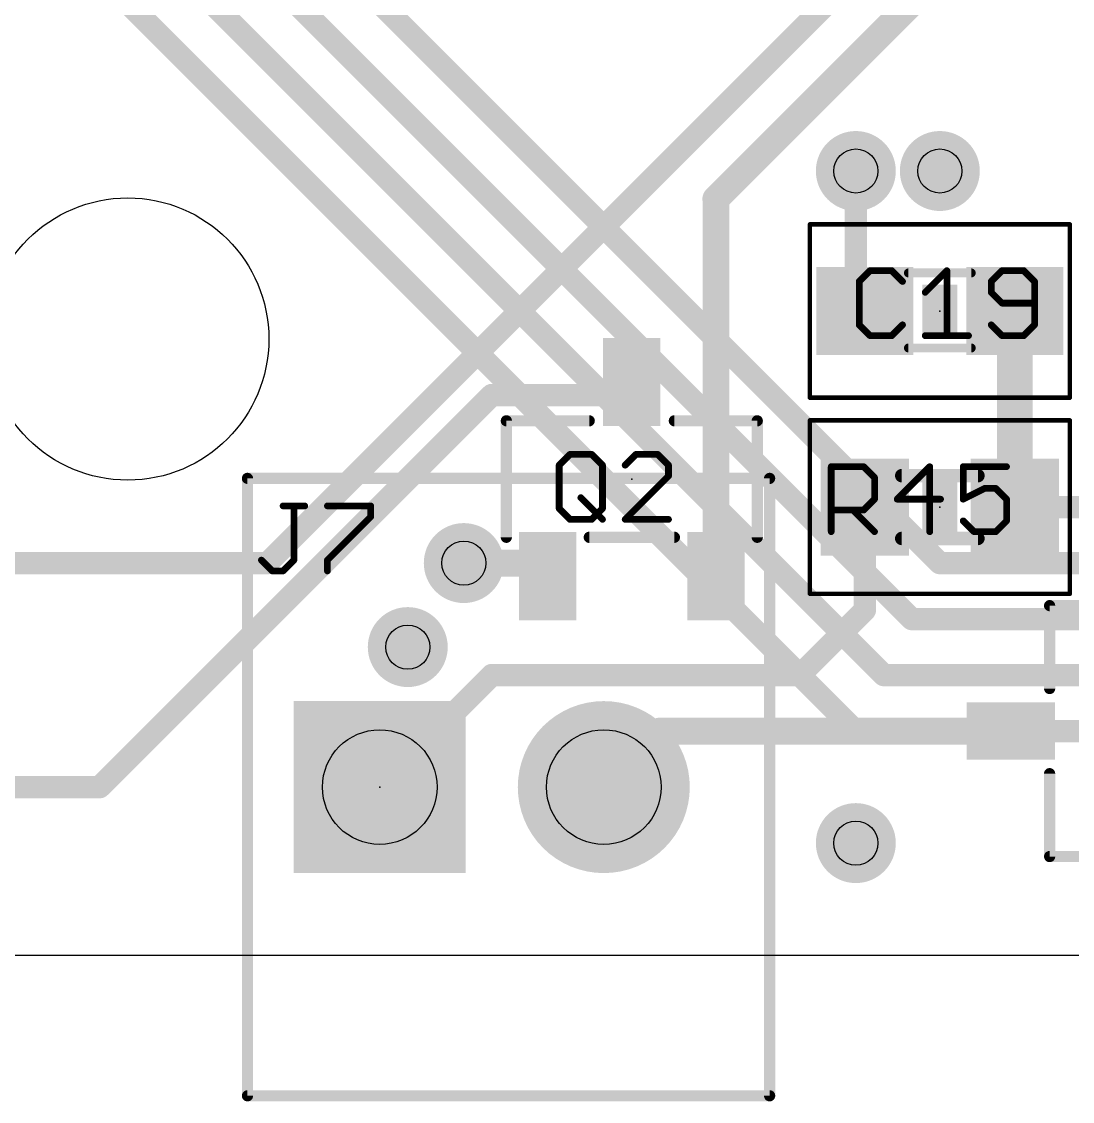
# Model space of a CAD drawing. Extents: x -0.04 to 2.7, y -0.07 to 2.5.
# Drawn here: x 0.5026 to 0.9717, y -0.0653 to 0.4167 of the extents above; entities that cross this region are included whole.
import ezdxf

# ---------------------------------------------------------------- set-up
doc = ezdxf.new("R2010")
doc.units = 0
for name, color, linetype in [('1', 22, 'CONTINUOUS'), ('16', 175, 'CONTINUOUS'), ('17', 82, 'CONTINUOUS'), ('18', 82, 'CONTINUOUS'), ('20', 7, 'CONTINUOUS'), ('21', 253, 'CONTINUOUS'), ('22', 253, 'CONTINUOUS'), ('23', 7, 'CONTINUOUS'), ('24', 7, 'CONTINUOUS'), ('25', 253, 'CONTINUOUS'), ('32', 253, 'CONTINUOUS'), ('36', 253, 'CONTINUOUS'), ('40', 175, 'CONTINUOUS'), ('44', 253, 'CONTINUOUS'), ('52', 253, 'CONTINUOUS')]:
    doc.layers.add(name, color=color, linetype=linetype)

# ---------------------------------------------------------------- blocks, each defined once
blk = doc.blocks.new('RECT')
blk.add_solid([(-0.5, -0.5), (0.5, -0.5), (-0.5, 0.5), (0.5, 0.5)])
blk = doc.blocks.new('SQUAREP')
blk.add_solid([(-0.5, -0.5), (0.5, -0.5), (-0.5, 0.5), (0.5, 0.5)])
blk = doc.blocks.new('ROUNDP')
at = {"const_width": 0.5}
blk.add_lwpolyline([(0, -0.25, 1), (0, 0.25, 1), (0, -0.25)], format="xyb", dxfattribs=at)
blk = doc.blocks.new('ROUNDV')
at = {"const_width": 0.5}
blk.add_lwpolyline([(0, -0.25, 1), (0, 0.25, 1), (0, -0.25)], format="xyb", dxfattribs=at)

msp = doc.modelspace()

# ---------------------------------------------------------------- linework, layer by layer
at = {"layer": '1', "const_width": 0.01}
for points in [[(0.9125, 0.175), (0.5875, 0.5)], [(0.575, 0.475), (0.9, 0.15)], [(0.8875, 0.125), (0.5625, 0.45)], [(0.875, 0.1), (0.55, 0.425)], [(0.9125, 0.175), (1.925, 0.175)], [(0.9, 0.15), (2.0375, 0.15)], [(2.125, 0.125), (0.8875, 0.125)], [(2.1875, 0.1), (0.875, 0.1)]]:
    msp.add_lwpolyline(points, dxfattribs=at)
at = {"layer": '1', "const_width": 0.005}
for points in [[(0.9125, 0.1775, 1), (0.9125, 0.1725)], [(0.910732, 0.173232, 1), (0.914268, 0.176768)], [(0.9, 0.1525, 1), (0.9, 0.1475)], [(0.898232, 0.148232, 1), (0.901768, 0.151768)], [(0.8875, 0.1275, 1), (0.8875, 0.1225)], [(0.885732, 0.123232, 1), (0.889268, 0.126768)], [(0.875, 0.1025, 1), (0.875, 0.0975)], [(0.873232, 0.098232, 1), (0.876768, 0.101768)]]:
    msp.add_lwpolyline(points, format="xyb", dxfattribs=at)
at = {"layer": '16'}
for points, const_width in [([(0.9875, 0.55), (0.6125, 0.175)], 0.01), ([(0.8125, 0.3375), (1, 0.525)], 0.012), ([(0.875, 0.279035), (0.875, 0.35)], 0.01), ([(0.812598, 0.337402), (0.812598, 0.169193)], 0.012), ([(0.8125, 0.3375), (0.812598, 0.337402)], 0.01), ([(0.945965, 0.2875), (0.945965, 0.2)], 0.016), ([(0.879035, 0.2875), (0.875, 0.279035)], 0.01), ([(0.775, 0.255807), (0.769193, 0.25)], 0.01), ([(0.7125, 0.25), (0.5375, 0.075)], 0.01), ([(0.769193, 0.25), (0.7125, 0.25)], 0.01), ([(0.879035, 0.154035), (0.879035, 0.2)], 0.01), ([(0.95, 0.2), (0.945965, 0.2)], 0.012), ([(0.9875, 0.2), (0.945965, 0.2)], 0.01), ([(0.4875, 0.175), (0.6125, 0.175)], 0.01), ([(0.730709, 0.175), (0.7, 0.175)], 0.012), ([(0.737402, 0.169193), (0.730709, 0.175)], 0.012), ([(0.85, 0.125), (0.879035, 0.154035)], 0.01), ([(0.6625, 0.075), (0.7125, 0.125)], 0.01), ([(0.7125, 0.125), (0.85, 0.125)], 0.01), ([(0.7875, 0.1), (0.7625, 0.075)], 0.012), ([(0.944193, 0.1), (0.7875, 0.1)], 0.012), ([(0.5375, 0.075), (0.4125, 0.075)], 0.01)]:
    msp.add_lwpolyline(points, dxfattribs=dict(at, const_width=const_width))
for points, const_width in [([(0.8775, 0.35, 1), (0.8725, 0.35)], 0.005), ([(0.810379, 0.339621, 1), (0.814621, 0.335379)], 0.006), ([(0.815598, 0.337402, 1), (0.809598, 0.337402)], 0.006), ([(0.814268, 0.339268, 1), (0.810732, 0.335732)], 0.005), ([(0.810831, 0.335634, 1), (0.814366, 0.339169)], 0.005), ([(0.949965, 0.2875, 1), (0.941965, 0.2875)], 0.008), ([(0.881292, 0.286424, 1), (0.876779, 0.288576)], 0.005), ([(0.872743, 0.280111, 1), (0.877257, 0.27796)], 0.005), ([(0.8725, 0.279035, 1), (0.8775, 0.279035)], 0.005), ([(0.776768, 0.254039, 1), (0.773232, 0.257575)], 0.005), ([(0.7125, 0.2525, 1), (0.7125, 0.2475)], 0.005), ([(0.714268, 0.248232, 1), (0.710732, 0.251768)], 0.005), ([(0.767425, 0.251768, 1), (0.770961, 0.248232)], 0.005), ([(0.769193, 0.2475, 1), (0.769193, 0.2525)], 0.005), ([(0.881535, 0.2, 1), (0.876535, 0.2)], 0.005), ([(0.941965, 0.2, 1), (0.949965, 0.2)], 0.008), ([(0.945965, 0.203, 1), (0.945965, 0.197)], 0.006), ([(0.945965, 0.2025, 1), (0.945965, 0.1975)], 0.005), ([(0.95, 0.197, 1), (0.95, 0.203)], 0.006), ([(0.610732, 0.176768, 1), (0.614268, 0.173232)], 0.005), ([(0.6125, 0.1725, 1), (0.6125, 0.1775)], 0.005), ([(0.7, 0.178, 1), (0.7, 0.172)], 0.006), ([(0.732675, 0.177266, 1), (0.728743, 0.172734)], 0.006), ([(0.730709, 0.172, 1), (0.730709, 0.178)], 0.006), ([(0.735436, 0.166927, 1), (0.739368, 0.171459)], 0.006), ([(0.809598, 0.169193, 1), (0.815598, 0.169193)], 0.006), ([(0.876535, 0.154035, 1), (0.881535, 0.154035)], 0.005), ([(0.880803, 0.152268, 1), (0.877268, 0.155803)], 0.005), ([(0.7125, 0.1275, 1), (0.7125, 0.1225)], 0.005), ([(0.714268, 0.123232, 1), (0.710732, 0.126768)], 0.005), ([(0.848232, 0.126768, 1), (0.851768, 0.123232)], 0.005), ([(0.85, 0.1225, 1), (0.85, 0.1275)], 0.005), ([(0.7875, 0.103, 1), (0.7875, 0.097)], 0.006), ([(0.789621, 0.097879, 1), (0.785379, 0.102121)], 0.006), ([(0.944193, 0.097, 1), (0.944193, 0.103)], 0.006), ([(0.535732, 0.076768, 1), (0.539268, 0.073232)], 0.005), ([(0.5375, 0.0725, 1), (0.5375, 0.0775)], 0.005), ([(0.660732, 0.076768, 1), (0.664268, 0.073232)], 0.005), ([(0.760379, 0.077121, 1), (0.764621, 0.072879)], 0.006)]:
    msp.add_lwpolyline(points, format="xyb", dxfattribs=dict(at, const_width=const_width))
at = {"layer": '20'}
msp.add_line((0, 0), (2.7, 0), dxfattribs=at)
msp.add_circle((0.55, 0.275), 0.062992, dxfattribs=at)
at = {"layer": '21', "const_width": 0.005}
for points in [[(0.603445, 0.212795), (0.836516, 0.212795)], [(0.603445, -0.062795), (0.603445, 0.212795)], [(0.836516, 0.212795), (0.836516, -0.062795)], [(0.836516, -0.062795), (0.603445, -0.062795)]]:
    msp.add_lwpolyline(points, dxfattribs=at)
at = {"layer": '21', "const_width": 0.0025}
for points in [[(0.603445, 0.214045, 1), (0.603445, 0.211545)], [(0.604695, 0.212795, 1), (0.602195, 0.212795)], [(0.837766, 0.212795, 1), (0.835266, 0.212795)], [(0.836516, 0.211545, 1), (0.836516, 0.214045)], [(0.603445, -0.061545, 1), (0.603445, -0.064045)], [(0.602195, -0.062795, 1), (0.604695, -0.062795)], [(0.835266, -0.062795, 1), (0.837766, -0.062795)], [(0.836516, -0.064045, 1), (0.836516, -0.061545)]]:
    msp.add_lwpolyline(points, format="xyb", dxfattribs=at)
at = {"layer": '22', "const_width": 0.005}
for points in [[(0.756, 0.2385), (0.719, 0.2385)], [(0.719, 0.2385), (0.719, 0.1865)], [(0.794, 0.2385), (0.831, 0.2385)], [(0.831, 0.2385), (0.831, 0.1865)], [(0.756, 0.1865), (0.794, 0.1865)], [(0.9615, 0.119), (0.9615, 0.156)], [(0.9615, 0.156), (1.0135, 0.156)], [(0.9615, 0.081), (0.9615, 0.044)], [(0.9615, 0.044), (1.0135, 0.044)]]:
    msp.add_lwpolyline(points, dxfattribs=at)
at = {"layer": '22', "const_width": 0.0025}
for points in [[(0.719, 0.23975, 1), (0.719, 0.23725)], [(0.72025, 0.2385, 1), (0.71775, 0.2385)], [(0.756, 0.23725, 1), (0.756, 0.23975)], [(0.794, 0.23975, 1), (0.794, 0.23725)], [(0.83225, 0.2385, 1), (0.82975, 0.2385)], [(0.831, 0.23725, 1), (0.831, 0.23975)], [(0.756, 0.18775, 1), (0.756, 0.18525)], [(0.794, 0.18525, 1), (0.794, 0.18775)], [(0.71775, 0.1865, 1), (0.72025, 0.1865)], [(0.82975, 0.1865, 1), (0.83225, 0.1865)], [(0.96275, 0.156, 1), (0.96025, 0.156)], [(0.9615, 0.15725, 1), (0.9615, 0.15475)], [(0.96025, 0.119, 1), (0.96275, 0.119)], [(0.96275, 0.081, 1), (0.96025, 0.081)], [(0.9615, 0.04525, 1), (0.9615, 0.04275)], [(0.96025, 0.044, 1), (0.96275, 0.044)]]:
    msp.add_lwpolyline(points, format="xyb", dxfattribs=at)
at = {"layer": '23'}
msp.add_point((0.6625, 0.075), dxfattribs=at)
at = {"layer": '24'}
for p in [(0.9125, 0.2875), (0.775, 0.2125), (0.9125, 0.2)]:
    msp.add_point(p, dxfattribs=at)
at = {"layer": '25', "const_width": 0.003}
for points in [[(0.881337, 0.305525), (0.8765, 0.300687)], [(0.891012, 0.305525), (0.881337, 0.305525)], [(0.89585, 0.300687), (0.891012, 0.305525)], [(0.905965, 0.29585), (0.91564, 0.305525)], [(0.91564, 0.305525), (0.91564, 0.2765)], [(0.940268, 0.305525), (0.93543, 0.300687)], [(0.949943, 0.305525), (0.940268, 0.305525)], [(0.95478, 0.300687), (0.949943, 0.305525)], [(0.8765, 0.300687), (0.8765, 0.281337)], [(0.93543, 0.300687), (0.93543, 0.29585)], [(0.95478, 0.281337), (0.95478, 0.300687)], [(0.93543, 0.29585), (0.940268, 0.291012)], [(0.940268, 0.291012), (0.95478, 0.291012)], [(0.8765, 0.281337), (0.881337, 0.2765)], [(0.891012, 0.2765), (0.89585, 0.281337)], [(0.93543, 0.281337), (0.940268, 0.2765)], [(0.949943, 0.2765), (0.95478, 0.281337)], [(0.881337, 0.2765), (0.891012, 0.2765)], [(0.905965, 0.2765), (0.925315, 0.2765)], [(0.940268, 0.2765), (0.949943, 0.2765)], [(0.74257, 0.218687), (0.747407, 0.223525)], [(0.747407, 0.223525), (0.757082, 0.223525)], [(0.757082, 0.223525), (0.761919, 0.218687)], [(0.776872, 0.223525), (0.772035, 0.218687)], [(0.786547, 0.223525), (0.776872, 0.223525)], [(0.791385, 0.218687), (0.786547, 0.223525)], [(0.74257, 0.199337), (0.74257, 0.218687)], [(0.761919, 0.218687), (0.761919, 0.199337)], [(0.791385, 0.21385), (0.791385, 0.218687)], [(0.864, 0.189), (0.864, 0.218025)], [(0.864, 0.218025), (0.878512, 0.218025)], [(0.878512, 0.218025), (0.88335, 0.213187)], [(0.907977, 0.218025), (0.893465, 0.203512)], [(0.907977, 0.189), (0.907977, 0.218025)], [(0.94228, 0.218025), (0.92293, 0.218025)], [(0.92293, 0.218025), (0.92293, 0.203512)], [(0.772035, 0.1945), (0.791385, 0.21385)], [(0.88335, 0.213187), (0.88335, 0.203512)], [(0.92293, 0.203512), (0.932605, 0.20835)], [(0.932605, 0.20835), (0.937443, 0.20835)], [(0.937443, 0.20835), (0.94228, 0.203512)], [(0.752244, 0.204175), (0.761919, 0.1945)], [(0.88335, 0.203512), (0.878512, 0.198675)], [(0.893465, 0.203512), (0.912815, 0.203512)], [(0.94228, 0.203512), (0.94228, 0.193837)], [(0.619344, 0.200505), (0.629019, 0.200505)], [(0.624182, 0.176318), (0.624182, 0.200505)], [(0.639134, 0.200505), (0.658484, 0.200505)], [(0.658484, 0.200505), (0.658484, 0.195668)], [(0.747407, 0.1945), (0.74257, 0.199337)], [(0.761919, 0.199337), (0.757082, 0.1945)], [(0.878512, 0.198675), (0.864, 0.198675)], [(0.873675, 0.198675), (0.88335, 0.189)], [(0.658484, 0.195668), (0.639134, 0.176318)], [(0.757082, 0.1945), (0.747407, 0.1945)], [(0.791385, 0.1945), (0.772035, 0.1945)], [(0.927768, 0.189), (0.92293, 0.193837)], [(0.94228, 0.193837), (0.937443, 0.189)], [(0.937443, 0.189), (0.927768, 0.189)], [(0.609669, 0.176318), (0.614507, 0.17148)], [(0.619344, 0.17148), (0.624182, 0.176318)], [(0.639134, 0.176318), (0.639134, 0.17148)], [(0.614507, 0.17148), (0.619344, 0.17148)]]:
    msp.add_lwpolyline(points, dxfattribs=at)
at = {"layer": '25', "const_width": 0.0015}
for points in [[(0.881337, 0.306275, 1), (0.881337, 0.304775)], [(0.881868, 0.304994, 1), (0.880807, 0.306055)], [(0.891543, 0.306055, 1), (0.890482, 0.304994)], [(0.891012, 0.304775, 1), (0.891012, 0.306275)], [(0.91639, 0.305525, 1), (0.91489, 0.305525)], [(0.91617, 0.304994, 1), (0.91511, 0.306055)], [(0.940268, 0.306275, 1), (0.940268, 0.304775)], [(0.940798, 0.304994, 1), (0.939737, 0.306055)], [(0.950473, 0.306055, 1), (0.949412, 0.304994)], [(0.949943, 0.304775, 1), (0.949943, 0.306275)], [(0.87725, 0.300687, 1), (0.87575, 0.300687)], [(0.87597, 0.301218, 1), (0.87703, 0.300157)], [(0.895319, 0.300157, 1), (0.89638, 0.301218)], [(0.93618, 0.300687, 1), (0.93468, 0.300687)], [(0.9349, 0.301218, 1), (0.935961, 0.300157)], [(0.95553, 0.300687, 1), (0.95403, 0.300687)], [(0.95425, 0.300157, 1), (0.95531, 0.301218)], [(0.905435, 0.29638, 1), (0.906496, 0.295319)], [(0.935961, 0.29638, 1), (0.9349, 0.295319)], [(0.93468, 0.29585, 1), (0.93618, 0.29585)], [(0.940268, 0.291762, 1), (0.940268, 0.290262)], [(0.939737, 0.290482, 1), (0.940798, 0.291543)], [(0.95478, 0.290262, 1), (0.95478, 0.291762)], [(0.87703, 0.281868, 1), (0.87597, 0.280807)], [(0.87575, 0.281337, 1), (0.87725, 0.281337)], [(0.89638, 0.280807, 1), (0.895319, 0.281868)], [(0.935961, 0.281868, 1), (0.9349, 0.280807)], [(0.95403, 0.281337, 1), (0.95553, 0.281337)], [(0.95531, 0.280807, 1), (0.95425, 0.281868)], [(0.881337, 0.27725, 1), (0.881337, 0.27575)], [(0.880807, 0.27597, 1), (0.881868, 0.27703)], [(0.890482, 0.27703, 1), (0.891543, 0.27597)], [(0.891012, 0.27575, 1), (0.891012, 0.27725)], [(0.905965, 0.27725, 1), (0.905965, 0.27575)], [(0.91489, 0.2765, 1), (0.91639, 0.2765)], [(0.925315, 0.27575, 1), (0.925315, 0.27725)], [(0.940268, 0.27725, 1), (0.940268, 0.27575)], [(0.939737, 0.27597, 1), (0.940798, 0.27703)], [(0.949412, 0.27703, 1), (0.950473, 0.27597)], [(0.949943, 0.27575, 1), (0.949943, 0.27725)], [(0.747407, 0.224275, 1), (0.747407, 0.222775)], [(0.747937, 0.222994, 1), (0.746877, 0.224055)], [(0.757612, 0.224055, 1), (0.756552, 0.222994)], [(0.757082, 0.222775, 1), (0.757082, 0.224275)], [(0.776872, 0.224275, 1), (0.776872, 0.222775)], [(0.777403, 0.222994, 1), (0.776342, 0.224055)], [(0.787077, 0.224055, 1), (0.786017, 0.222994)], [(0.786547, 0.222775, 1), (0.786547, 0.224275)], [(0.742039, 0.219218, 1), (0.7431, 0.218157)], [(0.74332, 0.218687, 1), (0.74182, 0.218687)], [(0.762669, 0.218687, 1), (0.761169, 0.218687)], [(0.761389, 0.218157, 1), (0.76245, 0.219218)], [(0.771504, 0.219218, 1), (0.772565, 0.218157)], [(0.792135, 0.218687, 1), (0.790635, 0.218687)], [(0.790854, 0.218157, 1), (0.791915, 0.219218)], [(0.86475, 0.218025, 1), (0.86325, 0.218025)], [(0.864, 0.218775, 1), (0.864, 0.217275)], [(0.879043, 0.218555, 1), (0.877982, 0.217494)], [(0.878512, 0.217275, 1), (0.878512, 0.218775)], [(0.908727, 0.218025, 1), (0.907227, 0.218025)], [(0.908508, 0.217494, 1), (0.907447, 0.218555)], [(0.92293, 0.218775, 1), (0.92293, 0.217275)], [(0.92368, 0.218025, 1), (0.92218, 0.218025)], [(0.94228, 0.217275, 1), (0.94228, 0.218775)], [(0.790635, 0.21385, 1), (0.792135, 0.21385)], [(0.791915, 0.213319, 1), (0.790854, 0.21438)], [(0.8841, 0.213187, 1), (0.8826, 0.213187)], [(0.882819, 0.212657, 1), (0.88388, 0.213718)], [(0.932605, 0.2091, 1), (0.932605, 0.2076)], [(0.932941, 0.207679, 1), (0.93227, 0.209021)], [(0.937973, 0.20888, 1), (0.936912, 0.207819)], [(0.937443, 0.2076, 1), (0.937443, 0.2091)], [(0.752775, 0.204705, 1), (0.751714, 0.203644)], [(0.8826, 0.203512, 1), (0.8841, 0.203512)], [(0.88388, 0.202982, 1), (0.882819, 0.204043)], [(0.893465, 0.204262, 1), (0.893465, 0.202762)], [(0.892935, 0.204043, 1), (0.893996, 0.202982)], [(0.912815, 0.202762, 1), (0.912815, 0.204262)], [(0.922595, 0.204183, 1), (0.923266, 0.202841)], [(0.92218, 0.203512, 1), (0.92368, 0.203512)], [(0.94303, 0.203512, 1), (0.94153, 0.203512)], [(0.94175, 0.202982, 1), (0.94281, 0.204043)], [(0.619344, 0.201255, 1), (0.619344, 0.199755)], [(0.624932, 0.200505, 1), (0.623432, 0.200505)], [(0.629019, 0.199755, 1), (0.629019, 0.201255)], [(0.639134, 0.201255, 1), (0.639134, 0.199755)], [(0.659234, 0.200505, 1), (0.657734, 0.200505)], [(0.658484, 0.199755, 1), (0.658484, 0.201255)], [(0.7431, 0.199868, 1), (0.742039, 0.198807)], [(0.74182, 0.199337, 1), (0.74332, 0.199337)], [(0.761169, 0.199337, 1), (0.762669, 0.199337)], [(0.76245, 0.198807, 1), (0.761389, 0.199868)], [(0.864, 0.199425, 1), (0.864, 0.197925)], [(0.874205, 0.199205, 1), (0.873145, 0.198144)], [(0.877982, 0.199205, 1), (0.879043, 0.198144)], [(0.878512, 0.197925, 1), (0.878512, 0.199425)], [(0.657734, 0.195668, 1), (0.659234, 0.195668)], [(0.659015, 0.195137, 1), (0.657954, 0.196198)], [(0.747407, 0.19525, 1), (0.747407, 0.19375)], [(0.746877, 0.19397, 1), (0.747937, 0.19503)], [(0.756552, 0.19503, 1), (0.757612, 0.19397)], [(0.757082, 0.19375, 1), (0.757082, 0.19525)], [(0.761389, 0.19397, 1), (0.76245, 0.19503)], [(0.772035, 0.19525, 1), (0.772035, 0.19375)], [(0.771504, 0.19503, 1), (0.772565, 0.19397)], [(0.791385, 0.19375, 1), (0.791385, 0.19525)], [(0.923461, 0.194368, 1), (0.9224, 0.193307)], [(0.94153, 0.193837, 1), (0.94303, 0.193837)], [(0.94281, 0.193307, 1), (0.94175, 0.194368)], [(0.86325, 0.189, 1), (0.86475, 0.189)], [(0.882819, 0.18847, 1), (0.88388, 0.18953)], [(0.907227, 0.189, 1), (0.908727, 0.189)], [(0.927768, 0.18975, 1), (0.927768, 0.18825)], [(0.927237, 0.18847, 1), (0.928298, 0.18953)], [(0.936912, 0.18953, 1), (0.937973, 0.18847)], [(0.937443, 0.18825, 1), (0.937443, 0.18975)], [(0.6102, 0.176848, 1), (0.609139, 0.175787)], [(0.623432, 0.176318, 1), (0.624932, 0.176318)], [(0.624712, 0.175787, 1), (0.623651, 0.176848)], [(0.639884, 0.176318, 1), (0.638384, 0.176318)], [(0.638604, 0.176848, 1), (0.639665, 0.175787)], [(0.614507, 0.17223, 1), (0.614507, 0.17073)], [(0.613976, 0.17095, 1), (0.615037, 0.172011)], [(0.618814, 0.172011, 1), (0.619874, 0.17095)], [(0.619344, 0.17073, 1), (0.619344, 0.17223)], [(0.638384, 0.17148, 1), (0.639884, 0.17148)]]:
    msp.add_lwpolyline(points, format="xyb", dxfattribs=at)
at = {"layer": '40', "const_width": 0.002}
for points in [[(0.970492, 0.326201), (0.854508, 0.326201)], [(0.854508, 0.326201), (0.854508, 0.248799)], [(0.970492, 0.248799), (0.970492, 0.326201)], [(0.854508, 0.248799), (0.970492, 0.248799)], [(0.970492, 0.238701), (0.854508, 0.238701)], [(0.854508, 0.238701), (0.854508, 0.161299)], [(0.970492, 0.161299), (0.970492, 0.238701)], [(0.854508, 0.161299), (0.970492, 0.161299)]]:
    msp.add_lwpolyline(points, dxfattribs=at)
at = {"layer": '40', "const_width": 0.001}
for points in [[(0.854508, 0.326701, 1), (0.854508, 0.325701)], [(0.855008, 0.326201, 1), (0.854008, 0.326201)], [(0.970992, 0.326201, 1), (0.969992, 0.326201)], [(0.970492, 0.325701, 1), (0.970492, 0.326701)], [(0.854508, 0.249299, 1), (0.854508, 0.248299)], [(0.854008, 0.248799, 1), (0.855008, 0.248799)], [(0.969992, 0.248799, 1), (0.970992, 0.248799)], [(0.970492, 0.248299, 1), (0.970492, 0.249299)], [(0.854508, 0.239201, 1), (0.854508, 0.238201)], [(0.855008, 0.238701, 1), (0.854008, 0.238701)], [(0.970992, 0.238701, 1), (0.969992, 0.238701)], [(0.970492, 0.238201, 1), (0.970492, 0.239201)], [(0.854508, 0.161799, 1), (0.854508, 0.160799)], [(0.854008, 0.161299, 1), (0.855008, 0.161299)], [(0.969992, 0.161299, 1), (0.970992, 0.161299)], [(0.970492, 0.160799, 1), (0.970492, 0.161799)]]:
    msp.add_lwpolyline(points, format="xyb", dxfattribs=at)
at = {"layer": '44'}
for centre, radius in [((0.875, 0.35), 0.009843), ((0.9125, 0.35), 0.009843), ((0.7, 0.175), 0.009843), ((0.675, 0.1375), 0.009843), ((0.6625, 0.075), 0.025591), ((0.7625, 0.075), 0.025591), ((0.875, 0.05), 0.009843)]:
    msp.add_circle(centre, radius, dxfattribs=at)
at = {"layer": '52'}
for points, const_width in [([(0.926516, 0.304508), (0.898484, 0.304508)], 0.004), ([(0.926516, 0.271004), (0.898484, 0.271004)], 0.004), ([(0.895492, 0.214016), (0.929508, 0.214016)], 0.006), ([(0.929508, 0.185984), (0.895492, 0.185984)], 0.006)]:
    msp.add_lwpolyline(points, dxfattribs=dict(at, const_width=const_width))
for points, const_width in [([(0.898484, 0.305508, 1), (0.898484, 0.303508)], 0.002), ([(0.926516, 0.303508, 1), (0.926516, 0.305508)], 0.002), ([(0.898484, 0.272004, 1), (0.898484, 0.270004)], 0.002), ([(0.926516, 0.270004, 1), (0.926516, 0.272004)], 0.002), ([(0.895492, 0.215516, 1), (0.895492, 0.212516)], 0.003), ([(0.929508, 0.212516, 1), (0.929508, 0.215516)], 0.003), ([(0.895492, 0.187484, 1), (0.895492, 0.184484)], 0.003), ([(0.929508, 0.184484, 1), (0.929508, 0.187484)], 0.003)]:
    msp.add_lwpolyline(points, format="xyb", dxfattribs=dict(at, const_width=const_width))

# ---------------------------------------------------------------- block references
at = {"layer": '16', "yscale": 0.03937}
for p, xscale, rotation in [((0.879035, 0.2875), 0.043307, 180), ((0.945965, 0.2875), 0.043307, 180), ((0.775, 0.255807), 0.025591, 180), ((0.737402, 0.169193), 0.025591, 180), ((0.812598, 0.169193), 0.025591, 180), ((0.944193, 0.1), 0.025591, 270)]:
    msp.add_blockref('RECT', p, dxfattribs=dict(at, xscale=xscale, rotation=rotation))
at = {"layer": '16', "xscale": 0.03937, "yscale": 0.043307}
for p in [(0.879035, 0.2), (0.945965, 0.2)]:
    msp.add_blockref('RECT', p, dxfattribs=at)
at = {"layer": '17', "xscale": 0.076772, "yscale": 0.076772, "rotation": 90}
for name, p in [('SQUAREP', (0.6625, 0.075)), ('SQUAREP', (0.6625, 0.075)), ('ROUNDP', (0.7625, 0.075)), ('ROUNDP', (0.7625, 0.075))]:
    msp.add_blockref(name, p, dxfattribs=at)
at = {"layer": '18', "xscale": 0.035685, "yscale": 0.035685}
for p in [(0.875, 0.35), (0.875, 0.35), (0.9125, 0.35), (0.9125, 0.35), (0.7, 0.175), (0.7, 0.175), (0.675, 0.1375), (0.675, 0.1375), (0.875, 0.05), (0.875, 0.05)]:
    msp.add_blockref('ROUNDV', p, dxfattribs=at)
at = {"layer": '32', "yscale": 0.03937}
for p, xscale, rotation in [((0.879035, 0.2875), 0.043307, 180), ((0.945965, 0.2875), 0.043307, 180), ((0.775, 0.255807), 0.025591, 180), ((0.737402, 0.169193), 0.025591, 180), ((0.812598, 0.169193), 0.025591, 180), ((0.944193, 0.1), 0.025591, 270)]:
    msp.add_blockref('RECT', p, dxfattribs=dict(at, xscale=xscale, rotation=rotation))
at = {"layer": '32', "xscale": 0.03937, "yscale": 0.043307}
for p in [(0.879035, 0.2), (0.945965, 0.2)]:
    msp.add_blockref('RECT', p, dxfattribs=at)
at = {"layer": '36', "xscale": 0.01574, "yscale": 0.023622, "rotation": 180}
msp.add_blockref('RECT', (0.9125, 0.2875), dxfattribs=at)
at = {"layer": '36', "xscale": 0.01574, "yscale": 0.031504}
msp.add_blockref('RECT', (0.9125, 0.2), dxfattribs=at)
at = {"layer": '52'}
for p, xscale, yscale, rotation in [((0.889656, 0.287701), 0.019689, 0.037402, 180), ((0.935656, 0.287701), 0.019689, 0.037402, 180), ((0.775, 0.252), 0.018, 0.023, 180), ((0.738, 0.173), 0.018, 0.023, 180), ((0.812, 0.173), 0.018, 0.023, 180), ((0.948, 0.1), 0.018, 0.023, 270)]:
    msp.add_blockref('RECT', p, dxfattribs=dict(at, xscale=xscale, yscale=yscale, rotation=rotation))
at = {"layer": '52', "xscale": 0.016, "yscale": 0.034}
for p in [(0.8875, 0.2), (0.9375, 0.2)]:
    msp.add_blockref('RECT', p, dxfattribs=at)

doc.saveas('drawing.dxf')
